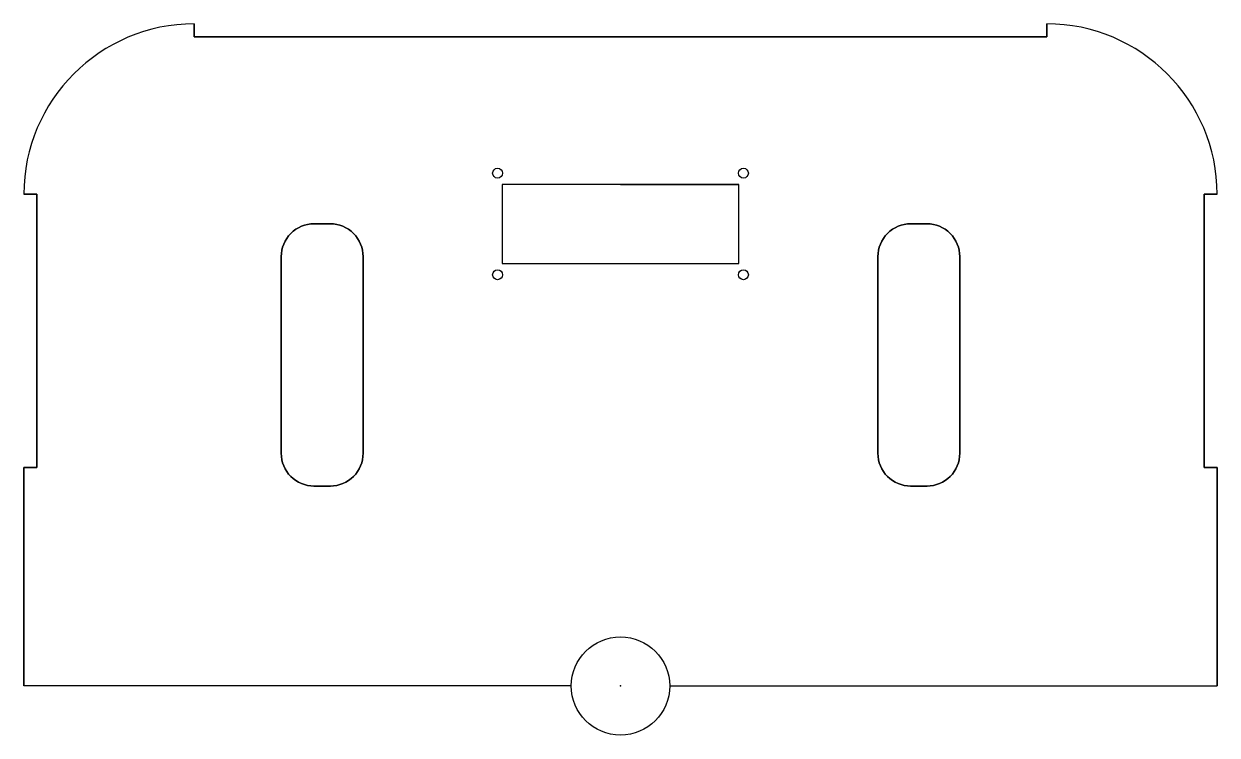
# Model space of a CAD drawing. Header units: millimetres. Extents: x -182 to 182, y -15 to 202.
import ezdxf

# ---------------------------------------------------------------- set-up
doc = ezdxf.new("R2010")
doc.units = ezdxf.units.MM
doc.layers.get('0').update_dxf_attribs({"linetype": 'CONTINUOUS'})

msp = doc.modelspace()

# ---------------------------------------------------------------- linework, layer by layer
for p, q in [((-130, 198), (-130, 202)), ((-130, 202), (-130, 198)), ((130, 202), (130, 198)), ((130, 198), (130, 202)), ((130, 198), (-130, 198)), ((-130, 198), (130, 198)), ((0, 153), (-36.1, 153)), ((0, 153), (36.1, 153)), ((-182, 150), (-178, 150)), ((-178, 150), (-182, 150)), ((-178, 150), (-178, 66.67)), ((-178, 66.67), (-178, 150)), ((178, 66.67), (178, 150)), ((178, 150), (182, 150)), ((178, 150), (178, 66.67)), ((182, 150), (178, 150)), ((-178, 66.67), (-182, 66.67)), ((-182, 66.67), (-182, 0)), ((-182, 66.67), (-178, 66.67)), ((-182, 0), (-182, 66.67)), ((182, 66.67), (178, 66.67)), ((178, 66.67), (182, 66.67)), ((182, 0), (182, 66.67)), ((182, 66.67), (182, 0)), ((-15, 0), (-182, 0)), ((15, 0), (182, 0))]:
    msp.add_line(p, q)
msp.add_lwpolyline([(36.1, 153), (-36.1, 153), (-36.1, 128.9), (36.1, 128.9)], close=True)
for points in [[(-88.5, 61), (-93.5, 61, -0.414214), (-103.5, 71), (-103.5, 131, -0.414214), (-93.5, 141), (-88.5, 141, -0.414214), (-78.5, 131), (-78.5, 71, -0.414214)], [(-93.5, 61), (-88.5, 61, 0.414214), (-78.5, 71), (-78.5, 131, 0.414214), (-88.5, 141), (-93.5, 141, 0.414214), (-103.5, 131), (-103.5, 71, 0.414214)], [(88.5, 141), (93.5, 141, -0.414214), (103.5, 131), (103.5, 71, -0.414214), (93.5, 61), (88.5, 61, -0.414214), (78.5, 71), (78.5, 131, -0.414214)], [(93.5, 141), (88.5, 141, 0.414214), (78.5, 131), (78.5, 71, 0.414214), (88.5, 61), (93.5, 61, 0.414214), (103.5, 71), (103.5, 131, 0.414214)]]:
    msp.add_lwpolyline(points, format="xyb", close=True)
for centre, radius in [((-37.5, 156.45), 1.5), ((37.5, 156.45), 1.5), ((-37.5, 125.45), 1.5), ((37.5, 125.45), 1.5), ((0, 0), 15)]:
    msp.add_circle(centre, radius)
for centre, start, end in [((-130, 150), 90, 180), ((-130, 150), 90, 180), ((130, 150), 0, 90), ((130, 150), 0, 90)]:
    msp.add_arc(centre, 52, start, end)
msp.add_point((0, 0))

doc.saveas('drawing.dxf')
